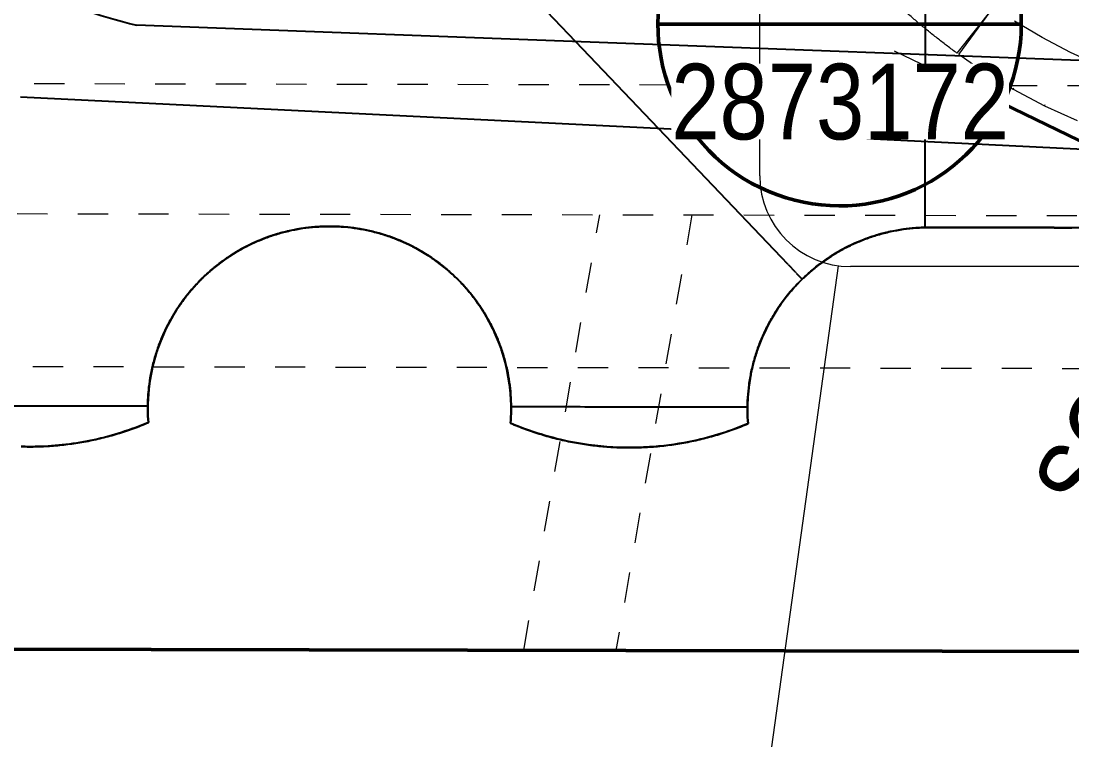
# Model space of a CAD drawing. Header units: metres. Extents: x -1161 to -1080, y 3 to 563.
# Drawn here: x -1115.604 to -1112.132, y 507.369 to 509.768 of the extents above; entities that cross this region are included whole.
import ezdxf

# ---------------------------------------------------------------- set-up
doc = ezdxf.new("R2010")
doc.units = ezdxf.units.M
for name, pattern in [('Dot_Section Line', [0.02, 0, -0.02]), ('JacobsDash', [0.0045, 0.003, -0.0015]), ('JacobsGridLine', [0.0145, 0.01, -0.001, 0.0025, -0.001])]:
    doc.linetypes.add(name, pattern=pattern)
for name, color, linetype, lineweight in [('A-ANNO-SYMB', 7, 'Continuous', 9), ('A-DETL', 7, 'Continuous', 13), ('A-FLOR', 7, 'Continuous', 50), ('A-FLOR-HDLN', 7, 'JacobsDash', 18), ('A-GENM', 7, 'Continuous', 35), ('S-BEAM', 7, 'Continuous', 50), ('S-BEAM-HDLN', 7, 'JacobsDash', 18), ('S-FNDN-IDEN', 7, 'Continuous', 18), ('S-GRID', 7, 'Continuous', 9)]:
    doc.layers.add(name, color=color, linetype=linetype, lineweight=lineweight)
doc.layers.add('G-ANNO-SYMB', color=7, linetype='Continuous', lineweight=35, true_color=0x0080ff)
doc.styles.add('Arial Narrow_2', font='ARIALN.TTF', dxfattribs={"height": 0.25})

# ---------------------------------------------------------------- blocks, each defined once
blk = doc.blocks.new('T2DPAA-T2D-C3S-RS-M3D-100334_rvt-1-DRG-2873171 - BARRIER LAYOUT')
at = {"layer": 'A-GENM', "color": 254, "lineweight": 25, "true_color": 0xd1d1d1}
for p, q in [((-1114.0554, 509.997), (-1113.7723, 509.6998)), ((-1113.7723, 509.6998), (-1113.4997, 509.4137)), ((-1113.4997, 509.4137), (-1113.0945, 508.9884)), ((-1114.6219, 509.0879), (-1114.6285, 509.0874)), ((-1114.6155, 509.0883), (-1114.6219, 509.0879)), ((-1114.7485, 509.0663), (-1114.7545, 509.0646)), ((-1114.743, 509.0678), (-1114.7485, 509.0663)), ((-1114.6858, 509.0805), (-1114.6878, 509.0802)), ((-1114.4937, 509.0821), (-1114.5006, 509.0831)), ((-1114.4867, 509.0809), (-1114.4937, 509.0821)), ((-1114.3688, 509.0487), (-1114.3755, 509.0513)), ((-1112.8007, 509.0523), (-1112.8076, 509.0499)), ((-1112.746, 509.0684), (-1112.7498, 509.0674)), ((-1112.6828, 509.0802), (-1112.6853, 509.0798)), ((-1112.6758, 509.0811), (-1112.6828, 509.0802)), ((-1114.8675, 509.0184), (-1114.8728, 509.0155)), ((-1114.8632, 509.0206), (-1114.8675, 509.0184)), ((-1114.8093, 509.0455), (-1114.8121, 509.0444)), ((-1114.808, 509.046), (-1114.8093, 509.0455)), ((-1114.3631, 509.0465), (-1114.3688, 509.0487)), ((-1112.8668, 509.0249), (-1112.8723, 509.0222)), ((-1112.8649, 509.0258), (-1112.8668, 509.0249)), ((-1112.8076, 509.0499), (-1112.8102, 509.0489)), ((-1114.9225, 508.9851), (-1114.9257, 508.9829)), ((-1114.921, 508.9861), (-1114.9225, 508.9851)), ((-1114.2531, 508.9889), (-1114.2592, 508.9929)), ((-1114.2491, 508.9863), (-1114.2531, 508.9889)), ((-1113.0941, 508.9879), (-1113.0713, 508.964)), ((-1112.9231, 508.9937), (-1112.9257, 508.9921)), ((-1112.9166, 508.9977), (-1112.9231, 508.9937)), ((-1114.9736, 508.9462), (-1114.9779, 508.9425)), ((-1114.9706, 508.9487), (-1114.9736, 508.9462)), ((-1113.0704, 508.9631), (-1113.0469, 508.9383)), ((-1112.9756, 508.9567), (-1112.9813, 508.9522)), ((-1112.9731, 508.9586), (-1112.9756, 508.9567)), ((-1113.0458, 508.9372), (-1113.0445, 508.9358)), ((-1113.0435, 508.9348), (-1113.0239, 508.9142)), ((-1113.0239, 508.9142), (-1113.0265, 508.9117)), ((-1113.0184, 508.9196), (-1113.0239, 508.9142)), ((-1115.0202, 508.902), (-1115.0236, 508.8985)), ((-1115.0187, 508.9036), (-1115.0202, 508.902)), ((-1114.153, 508.9055), (-1114.1579, 508.9105)), ((-1114.1509, 508.9032), (-1114.153, 508.9055)), ((-1115.0619, 508.8531), (-1115.0651, 508.8488)), ((-1115.0601, 508.8554), (-1115.0619, 508.8531)), ((-1113.064, 508.871), (-1113.0688, 508.8652)), ((-1113.0625, 508.8728), (-1113.064, 508.871)), ((-1113.0997, 508.8239), (-1113.1035, 508.8183)), ((-1113.0952, 508.8305), (-1113.0997, 508.8239)), ((-1115.0981, 508.8), (-1115.101, 508.7951)), ((-1115.0967, 508.8023), (-1115.0981, 508.8)), ((-1114.0733, 508.8025), (-1114.0757, 508.8063)), ((-1114.0726, 508.8013), (-1114.0733, 508.8025)), ((-1113.129, 508.7765), (-1113.1306, 508.7736)), ((-1115.1284, 508.7433), (-1115.1305, 508.7389)), ((-1115.1275, 508.7452), (-1115.1284, 508.7433)), ((-1113.1563, 508.7206), (-1113.1596, 508.7127)), ((-1113.1545, 508.7249), (-1113.1563, 508.7206)), ((-1115.1525, 508.6838), (-1115.1545, 508.6777)), ((-1115.1515, 508.6867), (-1115.1525, 508.6838)), ((-1114.017, 508.6826), (-1114.0178, 508.6847)), ((-1113.1742, 508.6733), (-1113.1768, 508.6652)), ((-1113.1768, 508.6652), (-1113.1779, 508.6617)), ((-1115.17, 508.622), (-1115.1709, 508.618)), ((-1115.1809, 508.5586), (-1115.1817, 508.5516)), ((-1115.1805, 508.5621), (-1115.1809, 508.5586)), ((-1113.9889, 508.5577), (-1113.9892, 508.5601)), ((-1113.9882, 508.5514), (-1113.9889, 508.5577)), ((-1113.2009, 508.5499), (-1113.2015, 508.5435)), ((-1113.2002, 508.5562), (-1113.2009, 508.5499))]:
    blk.add_line(p, q, dxfattribs=at)
at = {"layer": 'A-GENM', "color": 9, "lineweight": 25, "true_color": 0xbebebe}
for p, q in [((-1112.6179, 509.6565), (-1112.618, 509.5632)), ((-1112.618, 509.5632), (-1112.6182, 509.4498)), ((-1112.6182, 509.4437), (-1112.6183, 509.3702)), ((-1112.6182, 509.4496), (-1112.6182, 509.4437)), ((-1114.6285, 509.0874), (-1114.6301, 509.0873)), ((-1114.5536, 509.0882), (-1114.5572, 509.0884)), ((-1112.6187, 509.0852), (-1112.627, 509.0849)), ((-1114.7545, 509.0646), (-1114.7566, 509.064)), ((-1114.7412, 509.0683), (-1114.743, 509.0678)), ((-1114.6878, 509.0802), (-1114.6892, 509.0799)), ((-1114.6794, 509.0816), (-1114.6849, 509.0807)), ((-1112.7498, 509.0674), (-1112.754, 509.0664)), ((-1112.7408, 509.0696), (-1112.7449, 509.0686)), ((-1112.6853, 509.0798), (-1112.6893, 509.0793)), ((-1114.8728, 509.0155), (-1114.875, 509.0143)), ((-1114.8606, 509.0219), (-1114.8632, 509.0206)), ((-1114.8121, 509.0444), (-1114.8136, 509.0438)), ((-1114.8021, 509.0484), (-1114.808, 509.046)), ((-1114.3093, 509.022), (-1114.311, 509.0228)), ((-1114.3045, 509.0194), (-1114.3093, 509.022)), ((-1112.8723, 509.0222), (-1112.8742, 509.0212)), ((-1112.8622, 509.0271), (-1112.8649, 509.0258)), ((-1112.8102, 509.0489), (-1112.813, 509.0479)), ((-1114.9257, 508.9829), (-1114.9271, 508.9819)), ((-1114.9155, 508.9898), (-1114.921, 508.9861)), ((-1114.2471, 508.9849), (-1114.2491, 508.9863)), ((-1112.9257, 508.9921), (-1112.9272, 508.991)), ((-1114.9676, 508.9512), (-1114.9706, 508.9487)), ((-1114.2008, 508.9499), (-1114.2036, 508.9522)), ((-1114.1952, 508.9452), (-1114.2008, 508.9499)), ((-1112.9718, 508.9597), (-1112.9731, 508.9586)), ((-1114.9779, 508.9425), (-1114.9799, 508.9407)), ((-1115.0143, 508.9082), (-1115.0187, 508.9036)), ((-1114.148, 508.9003), (-1114.1509, 508.9032)), ((-1115.0651, 508.8488), (-1115.0665, 508.8469)), ((-1115.057, 508.8594), (-1115.0601, 508.8554)), ((-1114.1104, 508.8562), (-1114.1136, 508.8603)), ((-1114.1058, 508.8502), (-1114.1104, 508.8561)), ((-1115.0936, 508.8072), (-1115.0967, 508.8023)), ((-1114.0757, 508.8063), (-1114.0772, 508.8086)), ((-1114.0696, 508.7963), (-1114.0726, 508.8013)), ((-1113.1273, 508.7795), (-1113.129, 508.7765)), ((-1115.1305, 508.7389), (-1115.1311, 508.7375)), ((-1115.125, 508.7506), (-1115.1275, 508.7452)), ((-1114.0423, 508.7451), (-1114.0451, 508.7509)), ((-1114.0394, 508.7388), (-1114.0423, 508.7451)), ((-1115.1498, 508.6915), (-1115.1515, 508.6867)), ((-1114.0179, 508.6852), (-1114.0202, 508.6915)), ((-1114.0154, 508.6778), (-1114.017, 508.6826)), ((-1113.1779, 508.6617), (-1113.1785, 508.6595)), ((-1115.1682, 508.6297), (-1115.1698, 508.6229)), ((-1113.9999, 508.622), (-1114.0015, 508.6291)), ((-1113.9986, 508.6163), (-1113.9999, 508.622)), ((-1113.1917, 508.6081), (-1113.1933, 508.6002)), ((-1113.191, 508.6112), (-1113.1916, 508.6087)), ((-1115.18, 508.5663), (-1115.1805, 508.5621)), ((-1113.9892, 508.5601), (-1113.9898, 508.5649)), ((-1113.2015, 508.5435), (-1113.2018, 508.5409)), ((-1113.1999, 508.5581), (-1113.2002, 508.5562)), ((-1115.1848, 508.5025), (-1115.1849, 508.4945)), ((-1113.985, 508.4926), (-1113.9851, 508.5002)), ((-1113.2042, 508.5003), (-1113.2043, 508.491))]:
    blk.add_line(p, q, dxfattribs=at)
at = {"layer": 'A-GENM', "color": 253, "lineweight": 25, "true_color": 0xa3a3a3}
for p, q in [((-1114.6301, 509.0873), (-1114.6794, 509.0816)), ((-1114.5597, 509.0885), (-1114.6146, 509.0883)), ((-1114.5014, 509.0832), (-1114.5536, 509.0882)), ((-1112.627, 509.0849), (-1112.6757, 509.0811)), ((-1114.7566, 509.064), (-1114.8021, 509.0484)), ((-1114.6892, 509.0799), (-1114.7412, 509.0683)), ((-1114.4309, 509.0689), (-1114.4867, 509.0809)), ((-1114.3756, 509.0513), (-1114.4309, 509.0689)), ((-1112.754, 509.0664), (-1112.8005, 509.0524)), ((-1112.6893, 509.0793), (-1112.7408, 509.0696)), ((-1114.8136, 509.0438), (-1114.8606, 509.0219)), ((-1114.311, 509.0228), (-1114.3621, 509.0461)), ((-1114.2595, 508.9931), (-1114.3045, 509.0194)), ((-1112.8742, 509.0212), (-1112.9165, 508.9978)), ((-1112.813, 509.0479), (-1112.8622, 509.0271)), ((-1114.9271, 508.9819), (-1114.9676, 508.9512)), ((-1114.875, 509.0143), (-1114.9155, 508.9898)), ((-1114.2036, 508.9522), (-1114.2471, 508.9849)), ((-1112.9272, 508.991), (-1112.9718, 508.9597)), ((-1112.9821, 508.9515), (-1113.0183, 508.9197)), ((-1114.9799, 508.9407), (-1115.0143, 508.9082)), ((-1114.1581, 508.9107), (-1114.1952, 508.9452)), ((-1113.027, 508.9112), (-1113.0621, 508.8732)), ((-1115.0246, 508.8973), (-1115.057, 508.8594)), ((-1114.1136, 508.8603), (-1114.148, 508.9003)), ((-1115.0665, 508.8469), (-1115.0936, 508.8072)), ((-1114.0772, 508.8086), (-1114.1058, 508.8502)), ((-1113.0695, 508.8644), (-1113.095, 508.8307)), ((-1113.1039, 508.8178), (-1113.1273, 508.7795)), ((-1115.1016, 508.794), (-1115.125, 508.7506)), ((-1114.0451, 508.7509), (-1114.0696, 508.7963)), ((-1114.0202, 508.6915), (-1114.0394, 508.7388)), ((-1113.1314, 508.7722), (-1113.154, 508.7259)), ((-1115.1311, 508.7375), (-1115.1498, 508.6915)), ((-1113.1599, 508.7119), (-1113.174, 508.6739)), ((-1115.1548, 508.6768), (-1115.1682, 508.6297)), ((-1114.0015, 508.6291), (-1114.0154, 508.6778)), ((-1113.1785, 508.6595), (-1113.191, 508.6112)), ((-1115.171, 508.6175), (-1115.18, 508.5663)), ((-1113.9898, 508.5649), (-1113.9986, 508.6163)), ((-1113.1933, 508.6002), (-1113.1999, 508.5581)), ((-1115.1817, 508.551), (-1115.1848, 508.5025)), ((-1113.9851, 508.5002), (-1113.9881, 508.5505)), ((-1113.2018, 508.5409), (-1113.2042, 508.5003))]:
    blk.add_line(p, q, dxfattribs=at)
at = {"layer": 'A-GENM', "color": 9, "lineweight": 25, "true_color": 0xbebebe, "flags": 128}
for points in [[(-1112.6171, 510.1608), (-1112.6173, 510.0413), (-1112.6175, 509.9218), (-1112.6177, 509.8023), (-1112.6179, 509.6827), (-1112.6179, 509.6565)], [(-1112.6183, 509.3702), (-1112.6184, 509.3242), (-1112.6186, 509.2047), (-1112.6187, 509.0852)]]:
    blk.add_lwpolyline(points, dxfattribs=at)
at = {"layer": 'A-GENM', "color": 9, "lineweight": 25, "true_color": 0xbebebe}
for points, knots in [([(-1114.4723, 509.0783), (-1114.507, 509.085), (-1114.5919, 509.0936), (-1114.6911, 509.0824), (-1114.7525, 509.0653), (-1114.766, 509.0611)], [-0.962963, -0.962963, -0.962963, -0.962963, -0.8703704, -0.7407407, -0.7037037, -0.7037037, -0.7037037, -0.7037037]), ([(-1114.6015, 509.0888), (-1114.6024, 509.0888), (-1114.6087, 509.0886), (-1114.6151, 509.0883), (-1114.6206, 509.088)], [0.1577499, 0.1577499, 0.1577499, 0.1577499, 0.16, 0.17523872, 0.17523872, 0.17523872, 0.17523872]), ([(-1114.7709, 509.0595), (-1114.7724, 509.059), (-1114.7788, 509.0569), (-1114.7852, 509.0547), (-1114.79, 509.0529)], [0.31551132, 0.31551132, 0.31551132, 0.31551132, 0.32, 0.33398401, 0.33398401, 0.33398401, 0.33398401]), ([(-1113.9859, 508.5224), (-1113.9874, 508.5502), (-1113.9979, 508.6335), (-1114.0441, 508.7665), (-1114.1415, 508.9047), (-1114.2731, 509.0108), (-1114.3769, 509.0546), (-1114.4309, 509.0689)], [-0.9, -0.9, -0.9, -0.9, -0.8, -0.6, -0.4, -0.2, 0, 0, 0, 0]), ([(-1112.6465, 509.0839), (-1112.6644, 509.0826), (-1112.7144, 509.0768), (-1112.7705, 509.063), (-1112.8077, 509.0499), (-1112.8145, 509.0473)], [-0.9565217, -0.9565217, -0.9565217, -0.9565217, -0.9021739, -0.8043478, -0.7826087, -0.7826087, -0.7826087, -0.7826087]), ([(-1112.7786, 509.0595), (-1112.7803, 509.059), (-1112.7875, 509.0567), (-1112.7947, 509.0544), (-1112.8001, 509.0525)], [0.17596979, 0.17596979, 0.17596979, 0.17596979, 0.18181818, 0.20049971, 0.20049971, 0.20049971, 0.20049971]), ([(-1114.2954, 509.0145), (-1114.3, 509.0171), (-1114.3054, 509.0199), (-1114.3108, 509.0227), (-1114.3115, 509.0231)], [0.81315046, 0.81315046, 0.81315046, 0.81315046, 0.83333333, 0.8364382, 0.8364382, 0.8364382, 0.8364382]), ([(-1112.8145, 509.0473), (-1112.838, 509.0385), (-1112.8906, 509.015), (-1112.9637, 508.9687), (-1113.0316, 508.9095), (-1113.088, 508.844), (-1113.1266, 508.7832), (-1113.1521, 508.7316), (-1113.1683, 508.6916), (-1113.1817, 508.6506), (-1113.1921, 508.6088), (-1113.1994, 508.5662), (-1113.2051, 508.509), (-1113.2047, 508.4658), (-1113.2024, 508.4371)], [-0.7826087, -0.7826087, -0.7826087, -0.7826087, -0.7065217, -0.6086957, -0.5217391, -0.4347826, -0.3478261, -0.3043478, -0.2608696, -0.2173913, -0.173913, -0.1304348, -0.0869565, 0, 0, 0, 0]), ([(-1114.8825, 509.01), (-1114.9317, 508.982), (-1114.9994, 508.9293), (-1115.0724, 508.8424), (-1115.1023, 508.7942), (-1115.1156, 508.7691)], [-0.5925926, -0.5925926, -0.5925926, -0.5925926, -0.4444444, -0.3703704, -0.2962963, -0.2962963, -0.2962963, -0.2962963]), ([(-1114.925, 508.9834), (-1114.927, 508.982), (-1114.9326, 508.9781), (-1114.9381, 508.9741), (-1114.9417, 508.9715)], [0.47329028, 0.47329028, 0.47329028, 0.47329028, 0.48, 0.492069, 0.492069, 0.492069, 0.492069]), ([(-1112.9323, 508.9878), (-1112.9331, 508.9873), (-1112.9397, 508.9829), (-1112.9462, 508.9785), (-1112.9519, 508.9745)], [0.36041819, 0.36041819, 0.36041819, 0.36041819, 0.36363636, 0.38613026, 0.38613026, 0.38613026, 0.38613026]), ([(-1114.1896, 508.9403), (-1114.1933, 508.9436), (-1114.1982, 508.9478), (-1114.2033, 508.952), (-1114.2045, 508.953)], [0.6478592, 0.6478592, 0.6478592, 0.6478592, 0.66666667, 0.67285672, 0.67285672, 0.67285672, 0.67285672]), ([(-1114.1293, 508.8794), (-1114.1323, 508.8828), (-1114.1366, 508.8878), (-1114.1411, 508.8927), (-1114.1425, 508.8943)], [0.53837061, 0.53837061, 0.53837061, 0.53837061, 0.55555556, 0.56378506, 0.56378506, 0.56378506, 0.56378506]), ([(-1115.0512, 508.8667), (-1115.0532, 508.8642), (-1115.0575, 508.8588), (-1115.0617, 508.8534), (-1115.0639, 508.8505)], [0.63109806, 0.63109806, 0.63109806, 0.63109806, 0.64, 0.64997351, 0.64997351, 0.64997351, 0.64997351]), ([(-1114.0785, 508.8107), (-1114.0806, 508.8141), (-1114.0843, 508.8197), (-1114.088, 508.8252), (-1114.0895, 508.8275)], [0.4290702, 0.4290702, 0.4290702, 0.4290702, 0.44444444, 0.4546934, 0.4546934, 0.4546934, 0.4546934]), ([(-1115.1156, 508.7691), (-1115.1288, 508.7441), (-1115.1459, 508.7052), (-1115.1631, 508.6512), (-1115.1732, 508.6099), (-1115.1802, 508.568), (-1115.1843, 508.5257), (-1115.1854, 508.4833), (-1115.1842, 508.455), (-1115.183, 508.4409)], [-0.2962963, -0.2962963, -0.2962963, -0.2962963, -0.2222222, -0.1851852, -0.1481481, -0.1111111, -0.0740741, -0.037037, 0, 0, 0, 0]), ([(-1113.1399, 508.7559), (-1113.1434, 508.7489), (-1113.1471, 508.7413), (-1113.1506, 508.7336), (-1113.1509, 508.733)], [0.70174212, 0.70174212, 0.70174212, 0.70174212, 0.72727273, 0.72928697, 0.72928697, 0.72928697, 0.72928697]), ([(-1114.0085, 508.6554), (-1114.0093, 508.6582), (-1114.0112, 508.6647), (-1114.0132, 508.6711), (-1114.0144, 508.6746)], [0.21072246, 0.21072246, 0.21072246, 0.21072246, 0.22222222, 0.23640972, 0.23640972, 0.23640972, 0.23640972]), ([(-1113.1855, 508.6347), (-1113.1871, 508.6284), (-1113.1889, 508.6209), (-1113.1906, 508.6133), (-1113.1908, 508.6121)], [0.842434, 0.842434, 0.842434, 0.842434, 0.86363636, 0.86761655, 0.86761655, 0.86761655, 0.86761655]), ([(-1115.1755, 508.5951), (-1115.1757, 508.5942), (-1115.1769, 508.5875), (-1115.1779, 508.5807), (-1115.1788, 508.5749)], [0.90742126, 0.90742126, 0.90742126, 0.90742126, 0.91, 0.92614889, 0.92614889, 0.92614889, 0.92614889]), ([(-1115.1849, 508.4945), (-1115.3009, 508.4945), (-1115.4749, 508.4945), (-1115.6779, 508.4945), (-1115.794, 508.4945), (-1115.881, 508.4944), (-1115.939, 508.4944), (-1115.968, 508.4944)], [0, 0, 0, 0, 0.444444, 0.666667, 0.777778, 0.888889, 1, 1, 1, 1]), ([(-1113.2043, 508.491), (-1113.2333, 508.491), (-1113.2911, 508.4911), (-1113.3778, 508.4913), (-1113.4645, 508.4915), (-1113.5802, 508.4917), (-1113.7537, 508.4921), (-1113.8982, 508.4924), (-1113.985, 508.4926)], [0, 0, 0, 0, 0.111111, 0.222222, 0.333333, 0.444444, 0.666667, 1, 1, 1, 1]), ([(-1113.7289, 508.3671), (-1113.7466, 508.3695), (-1113.835, 508.3841), (-1113.9212, 508.4105), (-1113.9871, 508.4388)], [-0.3333333, -0.3333333, -0.3333333, -0.3333333, -0.2666667, 0, 0, 0, 0]), ([(-1113.2024, 508.4371), (-1113.2602, 508.4127), (-1113.3631, 508.38), (-1113.4697, 508.3644), (-1113.5143, 508.3609)], [-1, -1, -1, -1, -0.7666667, -0.6, -0.6, -0.6, -0.6]), ([(-1113.5143, 508.3609), (-1113.5322, 508.3595), (-1113.6038, 508.3558), (-1113.6756, 508.3598), (-1113.7289, 508.3671)], [-0.6, -0.6, -0.6, -0.6, -0.5333333, -0.3333333, -0.3333333, -0.3333333, -0.3333333])]:
    blk.add_open_spline(points, degree=3, knots=knots, dxfattribs=at)
at = {"layer": 'A-GENM', "color": 253, "lineweight": 25, "true_color": 0xa3a3a3}
for points in [[(-1114.6835, 509.0809), (-1114.6695, 509.0832), (-1114.6555, 509.085), (-1114.6414, 509.0864)], [(-1114.6206, 509.088), (-1114.6286, 509.0875), (-1114.6366, 509.0869), (-1114.6446, 509.0861)], [(-1114.6414, 509.0864), (-1114.6273, 509.0877), (-1114.6132, 509.0885), (-1114.599, 509.0889)], [(-1114.5769, 509.089), (-1114.5851, 509.0891), (-1114.5933, 509.089), (-1114.6015, 509.0888)], [(-1114.599, 509.0889), (-1114.5849, 509.0892), (-1114.5707, 509.089), (-1114.5565, 509.0884)], [(-1114.5326, 509.0867), (-1114.5412, 509.0875), (-1114.5498, 509.0881), (-1114.5584, 509.0884)], [(-1114.5565, 509.0884), (-1114.5424, 509.0877), (-1114.5283, 509.0865), (-1114.5142, 509.0848)], [(-1114.4735, 509.0786), (-1114.4874, 509.0812), (-1114.5014, 509.0833), (-1114.5155, 509.085)], [(-1114.5142, 509.0848), (-1114.5002, 509.0832), (-1114.4862, 509.081), (-1114.4723, 509.0783)], [(-1112.6465, 509.0838), (-1112.6321, 509.0849), (-1112.6178, 509.0854), (-1112.6034, 509.0853)], [(-1112.6034, 509.0853), (-1112.5249, 509.0852), (-1112.4464, 509.0851), (-1112.3679, 509.085)], [(-1112.3679, 509.085), (-1112.2894, 509.0848), (-1112.211, 509.0847), (-1112.1325, 509.0846)], [(-1114.79, 509.0529), (-1114.7971, 509.0503), (-1114.8043, 509.0476), (-1114.8113, 509.0447)], [(-1114.806, 509.0468), (-1114.7929, 509.052), (-1114.7795, 509.0568), (-1114.766, 509.0611)], [(-1114.7488, 509.0662), (-1114.7562, 509.0641), (-1114.7636, 509.0619), (-1114.7709, 509.0595)], [(-1114.766, 509.0611), (-1114.7525, 509.0653), (-1114.7389, 509.0691), (-1114.7251, 509.0724)], [(-1114.7067, 509.0765), (-1114.7143, 509.075), (-1114.7219, 509.0732), (-1114.7294, 509.0714)], [(-1114.7251, 509.0724), (-1114.7114, 509.0757), (-1114.6975, 509.0785), (-1114.6835, 509.0809)], [(-1114.664, 509.0838), (-1114.6717, 509.0828), (-1114.6795, 509.0816), (-1114.6873, 509.0802)], [(-1114.4723, 509.0783), (-1114.4583, 509.0757), (-1114.4445, 509.0725), (-1114.4309, 509.0689)], [(-1114.4309, 509.0689), (-1114.4174, 509.0653), (-1114.404, 509.0613), (-1114.3908, 509.0568)], [(-1114.39, 509.0565), (-1114.4035, 509.0611), (-1114.4171, 509.0652), (-1114.4309, 509.0689)], [(-1114.3908, 509.0568), (-1114.3776, 509.0522), (-1114.3646, 509.0473), (-1114.3517, 509.0418)], [(-1114.3502, 509.0412), (-1114.3589, 509.0449), (-1114.3677, 509.0484), (-1114.3766, 509.0517)], [(-1112.8001, 509.0525), (-1112.8064, 509.0503), (-1112.8126, 509.0481), (-1112.8188, 509.0457)], [(-1112.8145, 509.0473), (-1112.801, 509.0524), (-1112.7874, 509.0569), (-1112.7736, 509.061)], [(-1112.7593, 509.065), (-1112.7657, 509.0633), (-1112.7722, 509.0614), (-1112.7786, 509.0595)], [(-1112.7736, 509.061), (-1112.7598, 509.065), (-1112.7459, 509.0686), (-1112.7318, 509.0716)], [(-1112.7177, 509.0745), (-1112.7243, 509.0732), (-1112.7309, 509.0719), (-1112.7374, 509.0704)], [(-1112.7318, 509.0716), (-1112.7178, 509.0747), (-1112.7036, 509.0772), (-1112.6894, 509.0793)], [(-1112.6756, 509.0811), (-1112.6823, 509.0803), (-1112.689, 509.0794), (-1112.6956, 509.0783)], [(-1112.6894, 509.0793), (-1112.6751, 509.0813), (-1112.6608, 509.0828), (-1112.6465, 509.0838)], [(-1112.6332, 509.0846), (-1112.6399, 509.0843), (-1112.6467, 509.0839), (-1112.6534, 509.0833)], [(-1114.8688, 509.0176), (-1114.8755, 509.0141), (-1114.8821, 509.0104), (-1114.8886, 509.0065)], [(-1114.8825, 509.01), (-1114.8702, 509.0171), (-1114.8577, 509.0236), (-1114.8449, 509.0298)], [(-1114.83, 509.0367), (-1114.837, 509.0336), (-1114.8438, 509.0304), (-1114.8506, 509.027)], [(-1114.8449, 509.0298), (-1114.8322, 509.0359), (-1114.8192, 509.0416), (-1114.806, 509.0468)], [(-1114.3517, 509.0418), (-1114.3389, 509.0364), (-1114.3262, 509.0305), (-1114.3137, 509.0242)], [(-1114.3115, 509.0231), (-1114.3191, 509.027), (-1114.3268, 509.0307), (-1114.3346, 509.0343)], [(-1114.3137, 509.0242), (-1114.3013, 509.0179), (-1114.2891, 509.0112), (-1114.2771, 509.004)], [(-1112.8786, 509.019), (-1112.8844, 509.016), (-1112.8901, 509.0129), (-1112.8958, 509.0098)], [(-1112.8928, 509.0114), (-1112.8802, 509.0183), (-1112.8674, 509.0248), (-1112.8543, 509.0308)], [(-1112.8399, 509.0372), (-1112.846, 509.0346), (-1112.852, 509.0319), (-1112.858, 509.0291)], [(-1112.8543, 509.0308), (-1112.8412, 509.0368), (-1112.8279, 509.0423), (-1112.8145, 509.0473)], [(-1114.953, 508.9629), (-1114.9419, 508.9715), (-1114.9304, 508.9798), (-1114.9186, 508.9877)], [(-1114.9061, 508.9959), (-1114.9124, 508.9918), (-1114.9187, 508.9877), (-1114.925, 508.9834)], [(-1114.9186, 508.9877), (-1114.9069, 508.9956), (-1114.8948, 509.003), (-1114.8825, 509.01)], [(-1114.2742, 509.0023), (-1114.2812, 509.0065), (-1114.2882, 509.0106), (-1114.2954, 509.0145)], [(-1114.2771, 509.004), (-1114.2651, 508.9969), (-1114.2534, 508.9893), (-1114.242, 508.9813)], [(-1114.2385, 508.9789), (-1114.245, 508.9835), (-1114.2515, 508.9879), (-1114.2582, 508.9922)], [(-1114.242, 508.9813), (-1114.2305, 508.9733), (-1114.2193, 508.965), (-1114.2085, 508.9562)], [(-1112.9652, 508.9647), (-1112.9537, 508.9733), (-1112.9419, 508.9816), (-1112.9299, 508.9894)], [(-1112.916, 508.9981), (-1112.9215, 508.9947), (-1112.9269, 508.9913), (-1112.9323, 508.9878)], [(-1112.9299, 508.9894), (-1112.9178, 508.9972), (-1112.9054, 509.0045), (-1112.8928, 509.0114)], [(-1114.9856, 508.9356), (-1114.9751, 508.9451), (-1114.9642, 508.9542), (-1114.953, 508.9629)], [(-1114.9417, 508.9715), (-1114.9477, 508.967), (-1114.9537, 508.9624), (-1114.9596, 508.9577)], [(-1114.2045, 508.953), (-1114.2106, 508.9579), (-1114.2167, 508.9628), (-1114.2229, 508.9675)], [(-1114.2085, 508.9562), (-1114.1976, 508.9475), (-1114.1871, 508.9383), (-1114.1768, 508.9288)], [(-1112.9862, 508.9482), (-1112.9908, 508.9443), (-1112.9954, 508.9404), (-1113, 508.9364)], [(-1112.9987, 508.9375), (-1112.9879, 508.947), (-1112.9767, 508.9561), (-1112.9652, 508.9647)], [(-1112.9519, 508.9745), (-1112.957, 508.9708), (-1112.962, 508.9671), (-1112.967, 508.9633)], [(-1115.0071, 508.9154), (-1115.0125, 508.9101), (-1115.0177, 508.9047), (-1115.0228, 508.8992)], [(-1115.0162, 508.9062), (-1115.0064, 508.9164), (-1114.9962, 508.9262), (-1114.9856, 508.9356)], [(-1114.9754, 508.9446), (-1114.9811, 508.9397), (-1114.9867, 508.9347), (-1114.9922, 508.9296)], [(-1114.1725, 508.9248), (-1114.1781, 508.9301), (-1114.1838, 508.9353), (-1114.1896, 508.9403)], [(-1114.1768, 508.9288), (-1114.1666, 508.9193), (-1114.1567, 508.9095), (-1114.1472, 508.8993)], [(-1113.0189, 508.9191), (-1113.023, 508.9152), (-1113.027, 508.9113), (-1113.0309, 508.9073)], [(-1113.0301, 508.9081), (-1113.02, 508.9183), (-1113.0095, 508.9281), (-1112.9987, 508.9375)], [(-1115.0367, 508.8839), (-1115.0416, 508.8783), (-1115.0464, 508.8726), (-1115.0512, 508.8667)], [(-1115.0446, 508.8747), (-1115.0355, 508.8855), (-1115.026, 508.896), (-1115.0162, 508.9062)], [(-1114.1425, 508.8943), (-1114.1477, 508.9), (-1114.153, 508.9055), (-1114.1584, 508.9109)], [(-1114.1472, 508.8993), (-1114.1376, 508.8892), (-1114.1285, 508.8786), (-1114.1196, 508.8678)], [(-1114.1148, 508.8618), (-1114.1196, 508.8678), (-1114.1244, 508.8737), (-1114.1293, 508.8794)], [(-1113.0863, 508.8427), (-1113.0777, 508.8543), (-1113.0688, 508.8655), (-1113.0594, 508.8764)], [(-1113.0594, 508.8764), (-1113.05, 508.8873), (-1113.0403, 508.8979), (-1113.0301, 508.9081)], [(-1115.0639, 508.8505), (-1115.0684, 508.8445), (-1115.0728, 508.8384), (-1115.0771, 508.8323)], [(-1115.0707, 508.8412), (-1115.0624, 508.8526), (-1115.0537, 508.8638), (-1115.0446, 508.8747)], [(-1114.1196, 508.8678), (-1114.1108, 508.857), (-1114.1024, 508.8459), (-1114.0944, 508.8345)], [(-1114.0895, 508.8275), (-1114.0938, 508.8337), (-1114.0982, 508.8399), (-1114.1027, 508.846)], [(-1113.1107, 508.8072), (-1113.103, 508.8193), (-1113.0949, 508.8312), (-1113.0863, 508.8427)], [(-1115.0886, 508.8152), (-1115.0927, 508.8089), (-1115.0966, 508.8025), (-1115.1004, 508.7961)], [(-1115.0944, 508.806), (-1115.0869, 508.818), (-1115.079, 508.8297), (-1115.0707, 508.8412)], [(-1114.0944, 508.8345), (-1114.0864, 508.8231), (-1114.0787, 508.8114), (-1114.0715, 508.7994)], [(-1114.0667, 508.7913), (-1114.0705, 508.7979), (-1114.0744, 508.8043), (-1114.0785, 508.8107)], [(-1113.1325, 508.77), (-1113.1257, 508.7827), (-1113.1184, 508.7951), (-1113.1107, 508.8072)], [(-1114.0715, 508.7994), (-1114.0643, 508.7875), (-1114.0575, 508.7753), (-1114.0511, 508.7629)], [(-1114.0465, 508.7537), (-1114.0498, 508.7605), (-1114.0533, 508.7672), (-1114.0569, 508.7738)], [(-1115.1301, 508.7397), (-1115.1332, 508.7329), (-1115.1362, 508.726), (-1115.1391, 508.7191)], [(-1115.134, 508.7309), (-1115.1283, 508.7439), (-1115.1222, 508.7566), (-1115.1156, 508.7691)], [(-1114.0511, 508.7629), (-1114.0447, 508.7505), (-1114.0388, 508.7379), (-1114.0333, 508.725)], [(-1113.1516, 508.7314), (-1113.1457, 508.7445), (-1113.1393, 508.7574), (-1113.1325, 508.77)], [(-1113.1319, 508.7711), (-1113.1346, 508.7661), (-1113.1373, 508.7611), (-1113.1398, 508.7561)], [(-1115.1498, 508.6915), (-1115.145, 508.7048), (-1115.1397, 508.718), (-1115.134, 508.7309)], [(-1114.029, 508.7147), (-1114.0319, 508.7217), (-1114.0348, 508.7286), (-1114.0379, 508.7355)], [(-1114.0333, 508.725), (-1114.0278, 508.7122), (-1114.0228, 508.6992), (-1114.0182, 508.686)], [(-1113.1678, 508.6915), (-1113.1629, 508.705), (-1113.1575, 508.7183), (-1113.1516, 508.7314)], [(-1113.1509, 508.733), (-1113.1534, 508.7275), (-1113.1558, 508.7219), (-1113.1581, 508.7163)], [(-1115.1627, 508.6511), (-1115.1608, 508.6579), (-1115.1567, 508.6714), (-1115.1522, 508.6848), (-1115.1498, 508.6915)], [(-1114.0144, 508.6746), (-1114.0167, 508.6817), (-1114.0192, 508.6889), (-1114.0218, 508.6959)], [(-1114.0182, 508.686), (-1114.0137, 508.6729), (-1114.0095, 508.6595), (-1114.0059, 508.6461)], [(-1113.1812, 508.6505), (-1113.1772, 508.6643), (-1113.1728, 508.678), (-1113.1678, 508.6915)], [(-1113.167, 508.6937), (-1113.1692, 508.6878), (-1113.1713, 508.6819), (-1113.1733, 508.6759)], [(-1115.1727, 508.6098), (-1115.1698, 508.6237), (-1115.1665, 508.6374), (-1115.1627, 508.6511)], [(-1115.1604, 508.659), (-1115.1625, 508.6518), (-1115.1645, 508.6446), (-1115.1664, 508.6373)], [(-1114.0026, 508.6335), (-1114.0044, 508.6408), (-1114.0064, 508.6481), (-1114.0085, 508.6554)], [(-1114.0059, 508.6461), (-1114.0022, 508.6326), (-1113.999, 508.619), (-1113.9963, 508.6053)], [(-1113.1916, 508.6086), (-1113.1886, 508.6227), (-1113.1851, 508.6367), (-1113.1812, 508.6505)], [(-1113.1804, 508.6533), (-1113.1822, 508.6472), (-1113.1839, 508.6409), (-1113.1855, 508.6347)], [(-1115.1797, 508.568), (-1115.1779, 508.582), (-1115.1755, 508.596), (-1115.1727, 508.6098)], [(-1115.1711, 508.6173), (-1115.1727, 508.6099), (-1115.1742, 508.6025), (-1115.1755, 508.5951)], [(-1113.9938, 508.5916), (-1113.9951, 508.5991), (-1113.9965, 508.6065), (-1113.9981, 508.6139)], [(-1113.9963, 508.6053), (-1113.9936, 508.5917), (-1113.9914, 508.5779), (-1113.9897, 508.564)], [(-1113.1989, 508.5662), (-1113.1979, 508.5733), (-1113.1957, 508.5875), (-1113.193, 508.6016), (-1113.1916, 508.6086)], [(-1113.1908, 508.6121), (-1113.1922, 508.6057), (-1113.1935, 508.5993), (-1113.1946, 508.5929)], [(-1115.1788, 508.5749), (-1115.1799, 508.5674), (-1115.1808, 508.5599), (-1115.1816, 508.5524)], [(-1113.988, 508.5493), (-1113.9888, 508.5568), (-1113.9897, 508.5643), (-1113.9907, 508.5719)], [(-1113.9897, 508.564), (-1113.9879, 508.5502), (-1113.9867, 508.5363), (-1113.9859, 508.5224)], [(-1113.2032, 508.5233), (-1113.2022, 508.5376), (-1113.2008, 508.5519), (-1113.1989, 508.5662)], [(-1113.1983, 508.5703), (-1113.1993, 508.5637), (-1113.2001, 508.5572), (-1113.2008, 508.5506)], [(-1115.1834, 508.5321), (-1115.184, 508.5245), (-1115.1844, 508.5169), (-1115.1846, 508.5093)], [(-1113.9852, 508.5065), (-1113.9854, 508.5142), (-1113.9858, 508.5218), (-1113.9863, 508.5294)], [(-1115.1849, 508.4833), (-1115.1851, 508.4974), (-1115.1847, 508.5116), (-1115.1838, 508.5257)], [(-1113.9859, 508.5224), (-1113.9851, 508.5085), (-1113.9848, 508.4945), (-1113.985, 508.4806)], [(-1113.2043, 508.4802), (-1113.2045, 508.4946), (-1113.2041, 508.5089), (-1113.2032, 508.5233)], [(-1113.2028, 508.528), (-1113.2033, 508.5214), (-1113.2037, 508.5147), (-1113.2039, 508.5081)], [(-1115.183, 508.4409), (-1115.1842, 508.455), (-1115.1848, 508.4691), (-1115.1849, 508.4833)], [(-1113.985, 508.4806), (-1113.9852, 508.4666), (-1113.9859, 508.4527), (-1113.9871, 508.4388)], [(-1113.2024, 508.4371), (-1113.2036, 508.4515), (-1113.2042, 508.4658), (-1113.2043, 508.4802)], [(-1115.2332, 508.4211), (-1115.2163, 508.4272), (-1115.1996, 508.4338), (-1115.183, 508.4409)], [(-1113.9871, 508.4388), (-1113.9706, 508.4317), (-1113.9539, 508.4251), (-1113.9371, 508.4189)], [(-1113.2525, 508.4175), (-1113.2356, 508.4236), (-1113.2189, 508.4302), (-1113.2024, 508.4371)], [(-1115.3363, 508.3898), (-1115.3189, 508.3941), (-1115.3015, 508.3988), (-1115.2843, 508.4041)], [(-1115.2843, 508.4041), (-1115.2671, 508.4093), (-1115.2501, 508.415), (-1115.2332, 508.4211)], [(-1113.9371, 508.4189), (-1113.9203, 508.4128), (-1113.9033, 508.4071), (-1113.8862, 508.4018)], [(-1113.8862, 508.4018), (-1113.869, 508.3965), (-1113.8518, 508.3917), (-1113.8344, 508.3874)], [(-1113.3553, 508.3864), (-1113.3379, 508.3907), (-1113.3206, 508.3954), (-1113.3035, 508.4006)], [(-1113.3035, 508.4006), (-1113.2863, 508.4058), (-1113.2693, 508.4114), (-1113.2525, 508.4175)], [(-1115.6037, 508.3613), (-1115.5857, 508.3608), (-1115.5677, 508.3608), (-1115.5497, 508.3612)], [(-1115.5497, 508.3612), (-1115.5318, 508.3617), (-1115.5138, 508.3626), (-1115.4959, 508.364)], [(-1115.4959, 508.364), (-1115.478, 508.3655), (-1115.4601, 508.3674), (-1115.4423, 508.3698)], [(-1115.4423, 508.3698), (-1115.4244, 508.3721), (-1115.4067, 508.375), (-1115.389, 508.3783)], [(-1115.389, 508.3783), (-1115.3714, 508.3817), (-1115.3538, 508.3855), (-1115.3363, 508.3898)], [(-1113.8344, 508.3874), (-1113.8257, 508.3852), (-1113.8082, 508.3812), (-1113.7907, 508.3775), (-1113.7819, 508.3758)], [(-1113.7819, 508.3758), (-1113.7643, 508.3724), (-1113.7466, 508.3695), (-1113.7289, 508.3671)], [(-1113.7289, 508.3671), (-1113.7111, 508.3647), (-1113.6933, 508.3627), (-1113.6754, 508.3612)], [(-1113.6754, 508.3612), (-1113.6576, 508.3597), (-1113.6397, 508.3587), (-1113.6218, 508.3582)], [(-1113.6218, 508.3582), (-1113.6039, 508.3577), (-1113.5859, 508.3577), (-1113.568, 508.3581)], [(-1113.568, 508.3581), (-1113.5501, 508.3586), (-1113.5322, 508.3595), (-1113.5143, 508.3609)], [(-1113.5143, 508.3609), (-1113.4965, 508.3623), (-1113.4787, 508.3642), (-1113.4609, 508.3665)], [(-1113.4609, 508.3665), (-1113.4431, 508.3689), (-1113.4254, 508.3717), (-1113.4078, 508.3751)], [(-1113.4078, 508.3751), (-1113.3902, 508.3784), (-1113.3727, 508.3822), (-1113.3553, 508.3864)]]:
    blk.add_open_spline(points, degree=3, dxfattribs=at)
at = {"layer": 'A-GENM', "color": 9, "lineweight": 25, "true_color": 0xbebebe}
for points in [[(-1114.6446, 509.0861), (-1114.651, 509.0854), (-1114.6575, 509.0847), (-1114.664, 509.0838)], [(-1114.5584, 509.0884), (-1114.5646, 509.0887), (-1114.5707, 509.0889), (-1114.5769, 509.089)], [(-1114.5155, 509.085), (-1114.5212, 509.0856), (-1114.5269, 509.0862), (-1114.5326, 509.0867)], [(-1112.6034, 509.0853), (-1112.6178, 509.0854), (-1112.6321, 509.0849), (-1112.6465, 509.0839)], [(-1112.6187, 509.0852), (-1112.6236, 509.085), (-1112.6284, 509.0849), (-1112.6332, 509.0846)], [(-1111.6615, 509.0838), (-1111.74, 509.0839), (-1111.897, 509.0842), (-1112.1325, 509.0846), (-1112.3679, 509.085), (-1112.5249, 509.0852), (-1112.6034, 509.0853)], [(-1114.766, 509.0611), (-1114.8065, 509.0482), (-1114.8456, 509.0311), (-1114.8825, 509.01)], [(-1114.7294, 509.0714), (-1114.7359, 509.0698), (-1114.7424, 509.068), (-1114.7488, 509.0662)], [(-1114.6873, 509.0802), (-1114.6938, 509.0791), (-1114.7003, 509.0779), (-1114.7067, 509.0765)], [(-1114.4309, 509.0689), (-1114.4449, 509.0726), (-1114.4592, 509.0759), (-1114.4735, 509.0786)], [(-1114.4309, 509.0689), (-1114.4445, 509.0725), (-1114.4583, 509.0757), (-1114.4723, 509.0783)], [(-1114.3766, 509.0517), (-1114.3808, 509.0533), (-1114.385, 509.0548), (-1114.3892, 509.0562)], [(-1112.7374, 509.0704), (-1112.7448, 509.0687), (-1112.752, 509.0669), (-1112.7593, 509.065)], [(-1112.6956, 509.0783), (-1112.703, 509.0772), (-1112.7104, 509.0759), (-1112.7177, 509.0745)], [(-1112.6534, 509.0833), (-1112.6608, 509.0827), (-1112.6682, 509.082), (-1112.6756, 509.0811)], [(-1114.8506, 509.027), (-1114.8567, 509.024), (-1114.8628, 509.0209), (-1114.8688, 509.0176)], [(-1114.8113, 509.0447), (-1114.8176, 509.0421), (-1114.8238, 509.0395), (-1114.83, 509.0367)], [(-1114.3346, 509.0343), (-1114.3397, 509.0367), (-1114.3449, 509.039), (-1114.3502, 509.0412)], [(-1112.858, 509.0291), (-1112.8649, 509.0259), (-1112.8718, 509.0225), (-1112.8786, 509.019)], [(-1112.8188, 509.0457), (-1112.8259, 509.043), (-1112.8329, 509.0401), (-1112.8399, 509.0372)], [(-1114.8886, 509.0065), (-1114.8945, 509.0031), (-1114.9003, 508.9995), (-1114.9061, 508.9959)], [(-1114.2582, 508.9922), (-1114.2635, 508.9957), (-1114.2688, 508.999), (-1114.2742, 509.0023)], [(-1112.8958, 509.0098), (-1112.9026, 509.006), (-1112.9093, 509.0021), (-1112.916, 508.9981)], [(-1114.9596, 508.9577), (-1114.9649, 508.9534), (-1114.9702, 508.9491), (-1114.9754, 508.9446)], [(-1114.2229, 508.9675), (-1114.228, 508.9714), (-1114.2332, 508.9752), (-1114.2385, 508.9789)], [(-1112.967, 508.9633), (-1112.9735, 508.9584), (-1112.9799, 508.9533), (-1112.9862, 508.9482)], [(-1114.9922, 508.9296), (-1114.9973, 508.9249), (-1115.0022, 508.9202), (-1115.0071, 508.9154)], [(-1114.1584, 508.9109), (-1114.163, 508.9156), (-1114.1677, 508.9202), (-1114.1725, 508.9248)], [(-1113, 508.9364), (-1113.0064, 508.9308), (-1113.0127, 508.925), (-1113.0189, 508.9191)], [(-1115.0228, 508.8992), (-1115.0275, 508.8942), (-1115.0321, 508.8891), (-1115.0367, 508.8839)], [(-1113.0317, 508.9065), (-1113.0413, 508.8968), (-1113.0505, 508.8868), (-1113.0594, 508.8764)], [(-1114.1027, 508.846), (-1114.1066, 508.8513), (-1114.1107, 508.8566), (-1114.1148, 508.8618)], [(-1113.0863, 508.8427), (-1113.0946, 508.8315), (-1113.1025, 508.82), (-1113.11, 508.8083)], [(-1113.0601, 508.8756), (-1113.0692, 508.865), (-1113.0779, 508.854), (-1113.0862, 508.8428)], [(-1115.0771, 508.8323), (-1115.081, 508.8267), (-1115.0848, 508.8209), (-1115.0886, 508.8152)], [(-1113.1107, 508.8072), (-1113.118, 508.7958), (-1113.1249, 508.7841), (-1113.1313, 508.7722)], [(-1115.1004, 508.7961), (-1115.104, 508.7902), (-1115.1074, 508.7842), (-1115.1107, 508.7782)], [(-1114.0569, 508.7738), (-1114.06, 508.7797), (-1114.0633, 508.7856), (-1114.0667, 508.7913)], [(-1115.1212, 508.7583), (-1115.1242, 508.7521), (-1115.1272, 508.7459), (-1115.1301, 508.7397)], [(-1114.0379, 508.7355), (-1114.0407, 508.7416), (-1114.0435, 508.7477), (-1114.0465, 508.7537)], [(-1115.1391, 508.7191), (-1115.1417, 508.7127), (-1115.1443, 508.7063), (-1115.1467, 508.6999)], [(-1114.0218, 508.6959), (-1114.0241, 508.7022), (-1114.0265, 508.7085), (-1114.029, 508.7147)], [(-1113.1581, 508.7163), (-1113.1613, 508.7088), (-1113.1642, 508.7013), (-1113.167, 508.6937)], [(-1115.1542, 508.6787), (-1115.1564, 508.6721), (-1115.1584, 508.6656), (-1115.1604, 508.659)], [(-1113.1733, 508.6759), (-1113.1758, 508.6684), (-1113.1782, 508.6609), (-1113.1804, 508.6533)], [(-1115.1664, 508.6373), (-1115.168, 508.6306), (-1115.1696, 508.624), (-1115.1711, 508.6173)], [(-1113.9981, 508.6139), (-1113.9995, 508.6205), (-1114.001, 508.627), (-1114.0026, 508.6335)], [(-1113.9907, 508.5719), (-1113.9916, 508.5785), (-1113.9927, 508.5851), (-1113.9938, 508.5916)], [(-1113.1946, 508.5929), (-1113.196, 508.5854), (-1113.1972, 508.5778), (-1113.1983, 508.5703)], [(-1115.1816, 508.5524), (-1115.1823, 508.5456), (-1115.1829, 508.5388), (-1115.1834, 508.5321)], [(-1113.9863, 508.5294), (-1113.9868, 508.536), (-1113.9873, 508.5426), (-1113.988, 508.5493)], [(-1113.2008, 508.5506), (-1113.2016, 508.5431), (-1113.2023, 508.5355), (-1113.2028, 508.528)], [(-1115.1846, 508.5093), (-1115.1848, 508.5044), (-1115.1849, 508.4994), (-1115.1849, 508.4945)], [(-1113.985, 508.4806), (-1113.9848, 508.4945), (-1113.9851, 508.5085), (-1113.9859, 508.5224)], [(-1113.985, 508.4926), (-1113.985, 508.4972), (-1113.9851, 508.5019), (-1113.9852, 508.5065)], [(-1113.2039, 508.5081), (-1113.2041, 508.5024), (-1113.2043, 508.4967), (-1113.2043, 508.491)], [(-1113.9871, 508.4388), (-1113.9859, 508.4527), (-1113.9852, 508.4666), (-1113.985, 508.4806)], [(-1115.183, 508.4409), (-1115.2409, 508.4162), (-1115.3613, 508.3779), (-1115.4868, 508.3628), (-1115.5497, 508.3612)], [(-1115.5497, 508.3612), (-1115.5677, 508.3608), (-1115.5857, 508.3608), (-1115.6037, 508.3613)]]:
    blk.add_open_spline(points, degree=3, dxfattribs=at)
at = {"layer": 'A-GENM', "color": 253, "lineweight": 25, "true_color": 0xa3a3a3}
for points, knots in [([(-1115.1107, 508.7782), (-1115.1109, 508.7778), (-1115.1145, 508.7712), (-1115.118, 508.7646), (-1115.1212, 508.7583)], [0.7288946, 0.7288946, 0.7288946, 0.7288946, 0.73, 0.7494862, 0.7494862, 0.7494862, 0.7494862]), ([(-1115.1156, 508.7691), (-1115.1139, 508.7723), (-1115.1072, 508.7847), (-1115.1, 508.7969), (-1115.0944, 508.806)], [-0.7037037, -0.7037037, -0.7037037, -0.7037037, -0.69444444, -0.66666667, -0.66666667, -0.66666667, -0.66666667]), ([(-1115.1467, 508.6999), (-1115.1482, 508.6957), (-1115.1508, 508.6887), (-1115.1532, 508.6816), (-1115.1542, 508.6787)], [0.807803, 0.807803, 0.807803, 0.807803, 0.82, 0.82843725, 0.82843725, 0.82843725, 0.82843725]), ([(-1115.1838, 508.5257), (-1115.1832, 508.5363), (-1115.1819, 508.5504), (-1115.1802, 508.5645), (-1115.1797, 508.568)], [-0.92592593, -0.92592593, -0.92592593, -0.92592593, -0.89814815, -0.88888889, -0.88888889, -0.88888889, -0.88888889])]:
    blk.add_open_spline(points, degree=3, knots=knots, dxfattribs=at)
blk = doc.blocks.new('Section - SectionHead-4898858-DRG-2873171 - BARRIER LAYOUT')
at = {"layer": 'G-ANNO-SYMB', "lineweight": 9}
h = blk.add_hatch(color=7, dxfattribs=at)
edge = h.paths.add_edge_path()
edge.add_line((-0.002, 0.009), (0.002472, 0.004003))
edge.add_arc((-0.002, 0), 0.006, 41.8277, 138.1723)
edge.add_line((-0.006472, 0.004003), (-0.002, 0.009))
at = {"layer": 'G-ANNO-SYMB', "color": 7, "lineweight": 50}
for p, q in [((-0.002, 0.009), (-0.006472, 0.004003)), ((0.002472, 0.004003), (-0.002, 0.009)), ((0.004, 0), (0.01, 0))]:
    blk.add_line(p, q, dxfattribs=at)
for start, end in [(360, 180), (180, 360)]:
    blk.add_arc((-0.002, 0), 0.006, start, end, dxfattribs=at)

msp = doc.modelspace()

# ---------------------------------------------------------------- linework, layer by layer
at = {"layer": 'A-ANNO-SYMB', "lineweight": 18}
for p, q in [((-1113.1638, 509.2561), (-1113.1638, 510.2041)), ((-1112.9049, 508.9589), (-1113.1248, 507.3685)), ((-1110.7465, 508.9561), (-1112.8638, 508.9561))]:
    msp.add_line(p, q, dxfattribs=at)
msp.add_arc((-1112.8638, 509.2561), 0.3, 180, 270, dxfattribs=at)
at = {"layer": 'A-DETL', "lineweight": 25}
for p, q in [((-1111.4029, 509.611), (-1115.222, 509.7541)), ((-1115.605, 509.5174), (-1111.4452, 509.3124))]:
    msp.add_line(p, q, dxfattribs=at)
at = {"layer": 'A-DETL', "color": 8, "lineweight": 50, "true_color": 0x808080}
msp.add_line((-1142.1709, 507.7407), (-1111.4068, 507.6833), dxfattribs=at)
at = {"layer": 'A-DETL', "lineweight": 25}
msp.add_arc((-1114.8076, 511.4911), 1.7858, 231.7986, 256.5813, dxfattribs=at)
at = {"layer": 'A-FLOR', "lineweight": 18}
for p, q in [((-1112.5067, 509.6574), (-1112.3906, 509.8147)), ((-1112.3921, 509.8129), (-1112.5126, 509.6614)), ((-1112.231, 509.7128), (-1112.3219, 509.7676)), ((-1112.1371, 509.6635), (-1112.231, 509.7128)), ((-1112.5067, 509.6574), (-1112.499, 509.6521)), ((-1112.499, 509.6521), (-1112.4278, 509.6032)), ((-1112.0769, 509.6363), (-1112.1371, 509.6635)), ((-1112.4278, 509.6032), (-1112.327, 509.5425)), ((-1112.327, 509.5425), (-1112.2228, 509.4878)), ((-1112.2228, 509.4878), (-1112.1156, 509.4393))]:
    msp.add_line(p, q, dxfattribs=at)
msp.add_open_spline([(-1112.5126, 509.6614), (-1112.5231, 509.6691), (-1112.5386, 509.6808), (-1112.5589, 509.6963), (-1112.5739, 509.7079), (-1112.5887, 509.7195), (-1112.6032, 509.7311), (-1112.6176, 509.7427), (-1112.6367, 509.7586), (-1112.6606, 509.7791), (-1112.6889, 509.8043), (-1112.7166, 509.8301), (-1112.7528, 509.8652), (-1112.7886, 509.9009), (-1112.8187, 509.9335), (-1112.8315, 509.9478), (-1112.8359, 509.9527)], degree=3, knots=[-1, -1, -1, -1, -0.999, -0.9985, -0.998, -0.9975, -0.997, -0.9965, -0.996, -0.995, -0.994, -0.993, -0.992, -0.99, -0.989, -0.98847914, -0.98847914, -0.98847914, -0.98847914], dxfattribs=at)
at = {"layer": 'A-FLOR-HDLN'}
for p, q in [((-1112.4278, 509.6032), (-1112.4254, 509.607)), ((-1112.327, 509.5425), (-1112.3248, 509.5464)), ((-1112.2228, 509.4878), (-1112.2209, 509.4919))]:
    msp.add_line(p, q, dxfattribs=at)
at = {"layer": 'G-ANNO-SYMB', "color": 7, "lineweight": 50}
msp.add_line((-1113.5001, 509.7568), (-1112.3001, 509.7568), dxfattribs=at)
at = {"layer": 'S-BEAM', "linetype": 'JacobsDash', "lineweight": 18}
for p, q in [((-1115.7604, 509.5614), (-1112.3478, 509.555)), ((-1125.416, 509.1494), (-1111.4291, 509.1233)), ((-1113.9431, 507.688), (-1113.6923, 509.1275)), ((-1113.3878, 509.127), (-1113.6386, 507.6874)), ((-1111.4056, 507.6833), (-1125.4187, 507.7094))]:
    msp.add_line(p, q, dxfattribs=at)
at = {"layer": 'S-BEAM-HDLN'}
msp.add_line((-1112.3478, 509.555), (-1111.854, 509.5541), dxfattribs=at)
at = {"layer": 'S-GRID', "linetype": 'JacobsGridLine', "lineweight": 18}
msp.add_line((-1144.3646, 508.6798), (-1110.9802, 508.6175), dxfattribs=at)

# ---------------------------------------------------------------- block references
at = {"lineweight": 5}
msp.add_blockref('T2DPAA-T2D-C3S-RS-M3D-100334_rvt-1-DRG-2873171 - BARRIER LAYOUT', (0, 0), dxfattribs=at)

# ---------------------------------------------------------------- next in the draw order: texts
at = {"layer": 'S-FNDN-IDEN', "lineweight": 9, "insert": (-1112.2717, 508.2346), "char_height": 0.25, "attachment_point": 1, "rotation": 61, "style": 'Arial Narrow_2', "bg_fill": 3, "box_fill_scale": 1, "bg_fill_color": 256, "bg_fill_true_color": 13158600, "bg_fill_transparency": 0}
msp.add_mtext('SOP-24', dxfattribs=at)

# ---------------------------------------------------------------- next in the draw order: linework, layer by layer
at = {"layer": 'G-ANNO-SYMB', "color": 7, "linetype": 'Dot_Section Line', "lineweight": 9, "true_color": 0xffffff}
msp.add_line((-1112.7202, 509.6695), (-1111.2822, 508.9718), dxfattribs=at)

# ---------------------------------------------------------------- next in the draw order: block references
at = {"layer": 'G-ANNO-SYMB', "color": 7, "lineweight": 50, "xscale": 99.99999999999996, "yscale": 99.99999999999996, "zscale": 99.99999999999996, "rotation": 334.1169444444438}
msp.add_blockref('Section - SectionHead-4898858-DRG-2873171 - BARRIER LAYOUT', (-1112.7202, 509.6695), dxfattribs=at)

# ---------------------------------------------------------------- next in the draw order: texts
at = {"layer": 'G-ANNO-SYMB', "color": 7, "lineweight": 9, "insert": (-1113.4557, 509.6264), "char_height": 0.25, "attachment_point": 1, "style": 'Arial Narrow_2', "bg_fill": 3, "box_fill_scale": 1, "bg_fill_color": 256, "bg_fill_true_color": 13158600, "bg_fill_transparency": 0}
msp.add_mtext('2873172', dxfattribs=at)

doc.saveas('drawing.dxf')
